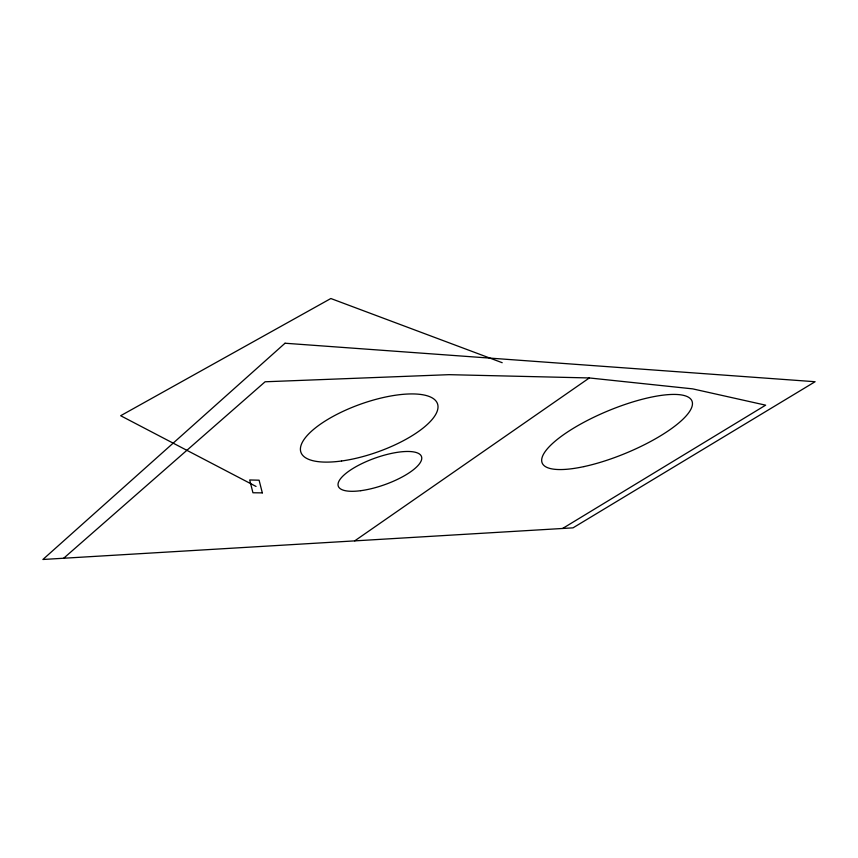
<?xml version="1.0" encoding="UTF-8"?>
<svg xmlns="http://www.w3.org/2000/svg" width="858" height="858" viewBox="0 0 858 858"><rect width="100%" height="100%" fill="white"/><g stroke="black" fill="none" stroke-linecap="round" stroke-linejoin="round"><path stroke-width="1.29" d="M63.685 558.236L265.111 381.778L449.056 374.667L589.339 377.949L692.685 388.867L765.636 405.169L562.612 528.474M354.708 540.872L589.339 377.949M502.198 362.709L330.845 298.52L120.656 415.722L256.038 486.443M285.028 343.232L42.9 559.48L573.005 527.852L815.1 381.724L285.028 343.232M262.323 492.878L252.938 492.76L249.71 479.965L259.095 480.19L262.323 492.878M583.933 466.602A81.049 22.951 -22.5 0 0 692.299 402.112A81.049 22.951 -22.5 0 0 574.935 427.359A81.049 22.951 -22.5 0 0 583.933 466.602M360.8 490.679A44.166 14.136 -19.6 0 0 421.718 457.475A44.166 14.136 -19.6 0 0 357.153 466.044A44.166 14.136 -19.6 0 0 360.8 490.679M341.538 461.003A72.48 25.375 -19.6 0 0 437.591 404.021A72.48 25.375 -19.6 0 0 328.485 419.004A72.48 25.375 -19.6 0 0 341.538 461.003"/></g></svg>
